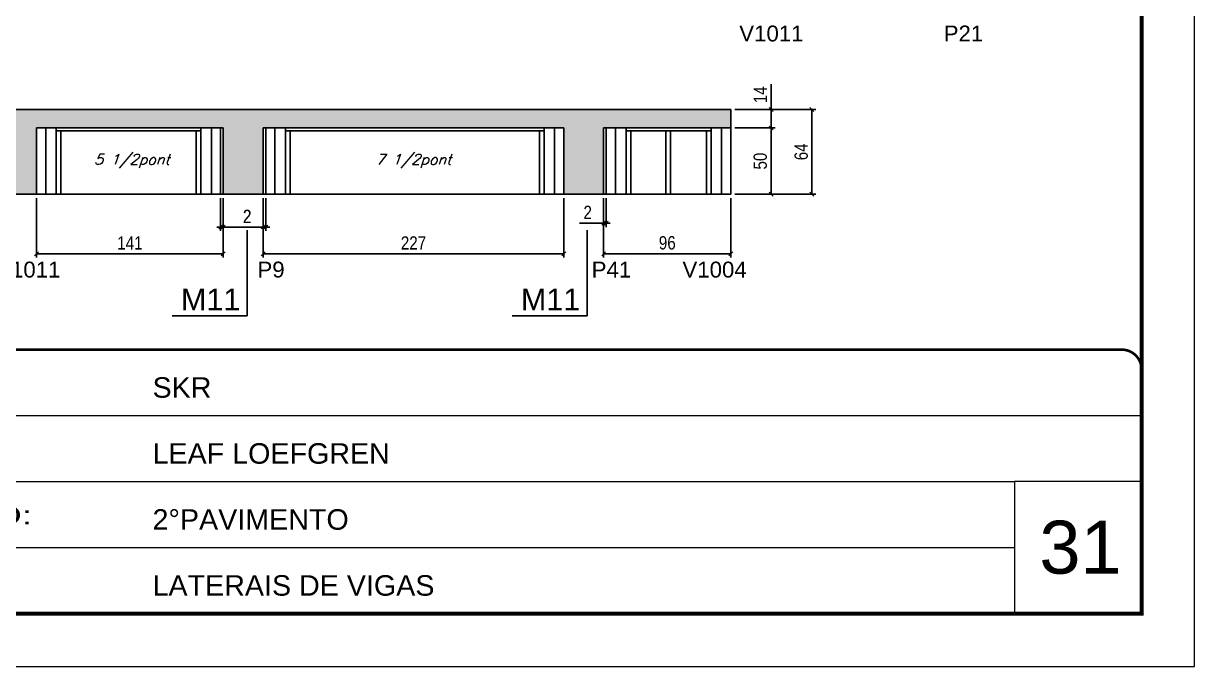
# Model space of a CAD drawing. Extents: x 3309 to 9563, y -2522 to 14608.
# Drawn here: x 7094 to 7978, y 5518 to 6003 of the extents above; entities that cross this region are included whole.
import ezdxf

# ---------------------------------------------------------------- set-up
doc = ezdxf.new("R2010")
doc.units = 0
doc.linetypes.add('CONTINUO', pattern=[0])
doc.linetypes.add('DASHED', pattern=[0.75, 0.5, -0.25])
for name, color, linetype in [('5', 5, 'Continuous'), ('COTA', 241, 'Continuous'), ('NOMENCLATURA', 7, 'Continuous'), ('Painéis', 200, 'Continuous'), ('SARR_2.2x7', 40, 'Continuous'), ('SARR_3.5x7', 81, 'Continuous'), ('texto', 7, 'Continuous')]:
    doc.layers.add(name, color=color, linetype=linetype)
for name, color, linetype, lineweight in [('CARIMBO', 255, 'Continuous', 9), ('Folhas', 255, 'Continuous', 9), ('SARRAFO DE PRESSAO', 251, 'DASHED', 9)]:
    doc.layers.add(name, color=color, linetype=linetype, lineweight=lineweight)
doc.styles.add('ARIAL', font='arial.ttf')
doc.styles.add('COTA TECNICA', font='techl___.ttf', dxfattribs={"height": 10})
doc.styles.add('Romans', font='romans.shx')
doc.styles.get("Standard").update_dxf_attribs({"font": 'arial.ttf'})
doc.styles.add('Tecnologia', font='')
doc.styles.get('Tecnologia').set_extended_font_data('Forgotten Futurist')
doc.dimstyles.new('PAINEL', dxfattribs={"dimtxt": 10, "dimasz": 3, "dimexe": 3, "dimexo": 3, "dimgap": 3, "dimtad": 1, "dimdec": 1, "dimzin": 12, "dimdsep": 46, "dimtxsty": 'COTA TECNICA', "dimblk1": 'OBLIQUE', "dimblk2": 'OBLIQUE', "dimsah": 1, "dimcen": 0.9, "dimclrd": 4, "dimclre": 4, "dimclrt": 240, "dimadec": 1, "dimazin": 3, "dimtfac": 1, "dimtdec": 1, "dimtmove": 0, "dimatfit": 3, "dimfxl": 1, "dimtolj": 1, "dimtzin": 12, "dimarcsym": 0})

# ---------------------------------------------------------------- blocks, each defined once
blk = doc.blocks.new('9999999999')
at = {"color": 30, "linetype": 'CONTINUO'}
for p, q in [((98564.56, 34379.64), (99583.98, 34379.64)), ((98564.56, 34329.83), (99487.98, 34329.83)), ((99583.98, 34329.83), (99487.98, 34329.83)), ((99487.98, 34329.83), (99487.98, 34230.21)), ((98564.56, 34280.02), (99487.98, 34280.02))]:
    blk.add_line(p, q, dxfattribs=at)
at = {"color": 30, "linetype": 'CONTINUO', "const_width": 2}
blk.add_lwpolyline([(99583.98, 34230.21), (99583.98, 34414.45, 0.414214), (99568.98, 34429.45), (98228.98, 34429.45, 0.414214), (98213.98, 34414.45), (98213.98, 34245.21, 0.414214), (98228.98, 34230.21), (99583.98, 34230.21)], format="xyb", dxfattribs=at)
at = {"layer": 'Folhas'}
blk.add_lwpolyline([(98138.98, 34190.21), (99623.98, 34190.21), (99623.98, 35240.21), (98138.98, 35240.21)], close=True, dxfattribs=at)
at = {"layer": 'Folhas', "color": 30, "const_width": 3}
blk.add_lwpolyline([(98213.98, 34230.21), (99583.98, 34230.21), (99583.98, 35200.21), (98213.98, 35200.21)], close=True, dxfattribs=at)
at = {"color": 7, "linetype": 'Continuous', "ltscale": 5, "style": 'ARIAL'}
for s, height, p in [('SKR', 15.483, (98837.68, 34393.13)), ('LEAF LOEFGREN', 15.4829, (98837.68, 34343.32)), ('2°PAVIMENTO', 15.4829, (98837.68, 34293.51)), ('LATERAIS DE VIGAS', 15.4829, (98837.68, 34243.7))]:
    blk.add_text(s, height=height, dxfattribs=at).set_placement(p)
at = {"layer": 'Folhas', "color": 7, "style": 'Tecnologia', "width": 1.5}
blk.add_text('PAVIMENTO:', height=14, dxfattribs=at).set_placement((98573.65, 34297.5))
blk = doc.blocks.new('_Oblique')
at = {"color": 0, "linetype": 'ByBlock', "lineweight": -2}
blk.add_line((-0.5, -0.5), (0.5, 0.5), dxfattribs=at)
blk = doc.blocks.new('*D1151')
at = {"layer": 'COTA', "color": 4, "lineweight": -2, "transparency": 16777216}
for p, q in [((7531.98, 5871.36), (7531.98, 5826.49)), ((7627.98, 5871.36), (7627.98, 5826.49)), ((7531.98, 5829.49), (7627.98, 5829.49))]:
    blk.add_line(p, q, dxfattribs=at)
at = {"layer": 'Defpoints', "color": 0, "transparency": 16777216}
for p in [(7531.98, 5874.36), (7627.98, 5874.36), (7627.98, 5829.49)]:
    blk.add_point(p, dxfattribs=at)
at = {"layer": 'COTA', "color": 4, "lineweight": -2, "transparency": 16777216, "xscale": 3, "yscale": 3, "zscale": 3, "rotation": 180}
blk.add_blockref('_Oblique', (7531.98, 5829.49), dxfattribs=at)
at = {"layer": 'COTA', "color": 4, "lineweight": -2, "transparency": 16777216, "xscale": 3, "yscale": 3, "zscale": 3}
blk.add_blockref('_Oblique', (7627.98, 5829.49), dxfattribs=at)
at = {"layer": 'COTA', "color": 240, "transparency": 16777216, "insert": (7579.98, 5837.63), "char_height": 10, "attachment_point": 5, "style": 'COTA TECNICA'}
blk.add_mtext('\\A1;96', dxfattribs=at)
blk = doc.blocks.new('*D1163')
at = {"layer": 'COTA', "color": 4, "lineweight": -2, "transparency": 16777216}
for p, q in [((7103.98, 5871.36), (7103.98, 5826.49)), ((7244.98, 5871.36), (7244.98, 5826.49)), ((7244.98, 5829.49), (7103.98, 5829.49))]:
    blk.add_line(p, q, dxfattribs=at)
at = {"layer": 'Defpoints', "color": 0, "transparency": 16777216}
for p in [(7103.98, 5874.36), (7244.98, 5874.36), (7103.98, 5829.49)]:
    blk.add_point(p, dxfattribs=at)
at = {"layer": 'COTA', "color": 4, "lineweight": -2, "transparency": 16777216, "xscale": 3, "yscale": 3, "zscale": 3, "rotation": 180}
blk.add_blockref('_Oblique', (7103.98, 5829.49), dxfattribs=at)
at = {"layer": 'COTA', "color": 4, "lineweight": -2, "transparency": 16777216, "xscale": 3, "yscale": 3, "zscale": 3}
blk.add_blockref('_Oblique', (7244.98, 5829.49), dxfattribs=at)
at = {"layer": 'COTA', "color": 240, "transparency": 16777216, "insert": (7174.48, 5837.57), "char_height": 10, "attachment_point": 5, "style": 'COTA TECNICA'}
blk.add_mtext('\\A1;141', dxfattribs=at)
blk = doc.blocks.new('*D1164')
at = {"layer": 'COTA', "color": 4, "lineweight": -2, "transparency": 16777216}
for p, q in [((7274.98, 5871.36), (7274.98, 5826.49)), ((7501.98, 5871.36), (7501.98, 5826.49)), ((7274.98, 5829.49), (7501.98, 5829.49))]:
    blk.add_line(p, q, dxfattribs=at)
at = {"layer": 'Defpoints', "color": 0, "transparency": 16777216}
for p in [(7274.98, 5874.36), (7501.98, 5874.36), (7501.98, 5829.49)]:
    blk.add_point(p, dxfattribs=at)
at = {"layer": 'COTA', "color": 4, "lineweight": -2, "transparency": 16777216, "xscale": 3, "yscale": 3, "zscale": 3, "rotation": 180}
blk.add_blockref('_Oblique', (7274.98, 5829.49), dxfattribs=at)
at = {"layer": 'COTA', "color": 4, "lineweight": -2, "transparency": 16777216, "xscale": 3, "yscale": 3, "zscale": 3}
blk.add_blockref('_Oblique', (7501.98, 5829.49), dxfattribs=at)
at = {"layer": 'COTA', "color": 240, "transparency": 16777216, "insert": (7388.48, 5837.57), "char_height": 10, "attachment_point": 5, "style": 'COTA TECNICA'}
blk.add_mtext('\\A1;227', dxfattribs=at)
blk = doc.blocks.new('*D1165')
at = {"layer": 'COTA', "color": 4, "lineweight": -2, "transparency": 16777216}
for p, q in [((7274.98, 5871.36), (7274.98, 5846.63)), ((7276.98, 5871.36), (7276.98, 5846.63)), ((7274.98, 5849.63), (7256.86, 5849.63)), ((7276.98, 5849.63), (7274.98, 5849.63)), ((7276.98, 5849.63), (7279.98, 5849.63))]:
    blk.add_line(p, q, dxfattribs=at)
at = {"layer": 'Defpoints', "color": 0, "transparency": 16777216}
for p in [(7274.98, 5874.36), (7276.98, 5874.36), (7274.98, 5849.63)]:
    blk.add_point(p, dxfattribs=at)
at = {"layer": 'COTA', "color": 4, "lineweight": -2, "transparency": 16777216, "xscale": 3, "yscale": 3, "zscale": 3}
blk.add_blockref('_Oblique', (7274.98, 5849.63), dxfattribs=at)
at = {"layer": 'COTA', "color": 4, "lineweight": -2, "transparency": 16777216, "xscale": 3, "yscale": 3, "zscale": 3, "rotation": 180}
blk.add_blockref('_Oblique', (7276.98, 5849.63), dxfattribs=at)
at = {"layer": 'COTA', "color": 240, "transparency": 16777216, "insert": (7262.92, 5857.63), "char_height": 10, "attachment_point": 5, "style": 'COTA TECNICA'}
blk.add_mtext('\\A1;2', dxfattribs=at)
blk = doc.blocks.new('*D1166')
at = {"layer": 'COTA', "color": 4, "lineweight": -2, "transparency": 16777216}
for p, q in [((7242.98, 5871.36), (7242.98, 5846.63)), ((7244.98, 5871.36), (7244.98, 5846.63)), ((7242.98, 5849.63), (7239.98, 5849.63)), ((7242.98, 5849.63), (7244.98, 5849.63)), ((7244.98, 5849.63), (7269.14, 5849.63))]:
    blk.add_line(p, q, dxfattribs=at)
at = {"layer": 'Defpoints', "color": 0, "transparency": 16777216}
for p in [(7242.98, 5874.36), (7244.98, 5874.36), (7244.98, 5849.63)]:
    blk.add_point(p, dxfattribs=at)
at = {"layer": 'COTA', "color": 4, "lineweight": -2, "transparency": 16777216, "xscale": 3, "yscale": 3, "zscale": 3}
blk.add_blockref('_Oblique', (7242.98, 5849.63), dxfattribs=at)
at = {"layer": 'COTA', "color": 4, "lineweight": -2, "transparency": 16777216, "xscale": 3, "yscale": 3, "zscale": 3, "rotation": 180}
blk.add_blockref('_Oblique', (7244.98, 5849.63), dxfattribs=at)
at = {"layer": 'COTA', "color": 240, "transparency": 16777216, "insert": (7263.09, 5857.63), "char_height": 10, "attachment_point": 5, "style": 'COTA TECNICA'}
blk.add_mtext('\\A1;2', dxfattribs=at)
blk = doc.blocks.new('*D1167')
at = {"layer": 'COTA', "color": 4, "lineweight": -2, "transparency": 16777216}
for p, q in [((7531.98, 5871.36), (7531.98, 5849.63)), ((7533.98, 5871.36), (7533.98, 5849.63)), ((7531.98, 5852.63), (7513.86, 5852.63)), ((7533.98, 5852.63), (7531.98, 5852.63)), ((7533.98, 5852.63), (7536.98, 5852.63))]:
    blk.add_line(p, q, dxfattribs=at)
at = {"layer": 'Defpoints', "color": 0, "transparency": 16777216}
for p in [(7531.98, 5874.36, 0), (7533.98, 5874.36, 0), (7531.98, 5852.63)]:
    blk.add_point(p, dxfattribs=at)
at = {"layer": 'COTA', "color": 4, "lineweight": -2, "transparency": 16777216, "xscale": 3, "yscale": 3, "zscale": 3}
blk.add_blockref('_Oblique', (7531.98, 5852.63), dxfattribs=at)
at = {"layer": 'COTA', "color": 4, "lineweight": -2, "transparency": 16777216, "xscale": 3, "yscale": 3, "zscale": 3, "rotation": 180}
blk.add_blockref('_Oblique', (7533.98, 5852.63), dxfattribs=at)
at = {"layer": 'COTA', "color": 240, "transparency": 16777216, "insert": (7519.92, 5860.63), "char_height": 10, "attachment_point": 5, "style": 'COTA TECNICA'}
blk.add_mtext('\\A1;2', dxfattribs=at)
blk = doc.blocks.new('*D1168')
at = {"layer": 'COTA', "color": 4, "lineweight": -2, "transparency": 16777216}
for p, q in [((7630.98, 5924.36), (7661.28, 5924.36)), ((7658.28, 5924.36), (7658.28, 5874.36)), ((7630.98, 5874.36), (7661.28, 5874.36))]:
    blk.add_line(p, q, dxfattribs=at)
at = {"layer": 'Defpoints', "color": 0, "transparency": 16777216}
for p in [(7627.98, 5924.36, 0), (7627.98, 5874.36, 0), (7658.28, 5874.36)]:
    blk.add_point(p, dxfattribs=at)
at = {"layer": 'COTA', "color": 4, "lineweight": -2, "transparency": 16777216, "xscale": 3, "yscale": 3, "zscale": 3}
for p, rotation in [((7658.28, 5924.36), 90), ((7658.28, 5874.36), 270)]:
    blk.add_blockref('_Oblique', p, dxfattribs=dict(at, rotation=rotation))
at = {"layer": 'COTA', "color": 240, "transparency": 16777216, "insert": (7650.17, 5899.36), "char_height": 10, "attachment_point": 5, "rotation": 90, "style": 'COTA TECNICA'}
blk.add_mtext('\\A1;50', dxfattribs=at)
blk = doc.blocks.new('*D1169')
at = {"layer": 'COTA', "color": 4, "lineweight": -2, "transparency": 16777216}
for p, q in [((7658.28, 5938.36), (7658.28, 5957.48)), ((7630.98, 5938.36), (7661.28, 5938.36)), ((7658.28, 5924.36), (7658.28, 5938.36)), ((7630.98, 5924.36), (7661.28, 5924.36))]:
    blk.add_line(p, q, dxfattribs=at)
at = {"layer": 'Defpoints', "color": 0, "transparency": 16777216}
for p in [(7627.98, 5938.36, 0), (7658.28, 5938.36), (7627.98, 5924.36, 0)]:
    blk.add_point(p, dxfattribs=at)
at = {"layer": 'COTA', "color": 4, "lineweight": -2, "transparency": 16777216, "xscale": 3, "yscale": 3, "zscale": 3}
for p, rotation in [((7658.28, 5938.36), 90), ((7658.28, 5924.36), 270)]:
    blk.add_blockref('_Oblique', p, dxfattribs=dict(at, rotation=rotation))
at = {"layer": 'COTA', "color": 240, "transparency": 16777216, "insert": (7650.21, 5949.42), "char_height": 10, "attachment_point": 5, "rotation": 90, "style": 'COTA TECNICA'}
blk.add_mtext('\\A1;14', dxfattribs=at)
blk = doc.blocks.new('*D1170')
at = {"layer": 'COTA', "color": 4, "lineweight": -2, "transparency": 16777216}
for p, q in [((7630.98, 5938.36), (7692.15, 5938.36)), ((7689.15, 5874.36), (7689.15, 5938.36)), ((7630.98, 5874.36), (7692.15, 5874.36))]:
    blk.add_line(p, q, dxfattribs=at)
at = {"layer": 'Defpoints', "color": 0, "transparency": 16777216}
for p in [(7627.98, 5938.36, 0), (7689.15, 5938.36), (7627.98, 5874.36, 0)]:
    blk.add_point(p, dxfattribs=at)
at = {"layer": 'COTA', "color": 4, "lineweight": -2, "transparency": 16777216, "xscale": 3, "yscale": 3, "zscale": 3}
for p, rotation in [((7689.15, 5938.36), 90), ((7689.15, 5874.36), 270)]:
    blk.add_blockref('_Oblique', p, dxfattribs=dict(at, rotation=rotation))
at = {"layer": 'COTA', "color": 240, "transparency": 16777216, "insert": (7681.05, 5906.36), "char_height": 10, "attachment_point": 5, "rotation": 90, "style": 'COTA TECNICA'}
blk.add_mtext('\\A1;64', dxfattribs=at)

msp = doc.modelspace()

# ---------------------------------------------------------------- hatches: boundary and pattern name
at = {"layer": 'COTA'}
h = msp.add_hatch(dxfattribs=at)
h.set_pattern_fill('AR-CONC', color=256, scale=0.03)
h.set_pattern_definition([(50, (-1585, -340.1887), (5.46554, -0.4781726), [0.5715, -6.2865]), (355, (-1585, -340.189), (-1.0573026, 5.7317054), [0.4572, -5.0292175]), (100.451445, (-1584.5445, -340.2286), (4.4082374, 5.2535326), [0.4857003, -5.3427073]), (46.1842, (-1585, -338.665), (8.1323712, -1.26127), [0.85725, -9.42975]), (96.63556, (-1584.322, -338.77), (7.122124, 7.422784), [0.728551, -8.014068]), (351.18415, (-1585, -338.665), (7.122124, 7.422784), [0.685799, -7.543792]), (21, (-1584.238, -339.0457), (4.5484317, -3.067956), [0.5715, -6.2865]), (326, (-1584.238, -339.046), (1.8540609, 5.525639), [0.4572, -5.0292]), (71.451445, (-1583.859, -339.3014), (6.4024926, 2.457683), [0.4857003, -5.342698]), (37.5, (-1585, -340.1887), (0.0926581, 2.53665117), [0, -4.96824, 0, -5.1054, 0, -5.04825]), (7.5, (-1585, -340.1887), (2.0045899, 3.00541724), [0, -2.91084, 0, -4.85394, 0, -1.92405]), (327.5, (-1586.6993, -340.1887), (4.06771786, -0.17186232), [0, -1.905, 0, -5.9436, 0, -7.8867]), (317.5, (-1587.4613, -340.1887), (4.4438754, 0.7627947), [0, -2.4765, 0, -3.94716, 0, -5.6007])])
h.paths.add_polyline_path([(7073.98, 5874.36), (7103.98, 5874.36), (7103.98, 5924.36), (7244.98, 5924.36), (7244.98, 5874.36), (7274.98, 5874.36), (7274.98, 5924.36), (7501.98, 5924.36), (7501.98, 5874.36), (7531.98, 5874.36), (7531.98, 5924.36), (7627.98, 5924.36), (7627.98, 5938.36), (6929.98, 5938.36), (6929.98, 5924.36), (7073.98, 5924.36)])

# ---------------------------------------------------------------- linework, layer by layer
for p, q in [((6929.98, 5938.36, 0), (7627.98, 5938.36, 0)), ((7627.98, 5938.36, 0), (7627.98, 5924.36, 0)), ((7073.98, 5874.36, 0), (7103.98, 5874.36, 0)), ((7244.98, 5874.36, 0), (7274.98, 5874.36, 0)), ((7531.98, 5874.36, 0), (7501.98, 5874.36, 0))]:
    msp.add_line(p, q, dxfattribs=at)
at = {"layer": 'NOMENCLATURA', "linetype": 'Continuous'}
for p, q in [((7262.94, 5782.5, 0), (7262.94, 5847.12, 0)), ((7519.46, 5782.5, 0), (7519.46, 5847.12, 0)), ((7206.38, 5782.5, 0), (7262.94, 5782.5, 0)), ((7462.9, 5782.5, 0), (7519.46, 5782.5, 0))]:
    msp.add_line(p, q, dxfattribs=at)
at = {"layer": 'Painéis', "linetype": 'ByBlock'}
for p, q in [((7103.98, 5874.36, 0), (7103.98, 5924.36, 0)), ((7103.98, 5924.36, 0), (7244.98, 5924.36, 0)), ((7242.98, 5924.36, 0), (7242.98, 5874.36, 0)), ((7244.98, 5924.36, 0), (7244.98, 5874.36, 0)), ((7501.98, 5924.36, 0), (7274.98, 5924.36, 0)), ((7274.98, 5924.36, 0), (7274.98, 5874.36, 0)), ((7276.98, 5924.36, 0), (7276.98, 5874.36, 0)), ((7501.98, 5874.36, 0), (7501.98, 5924.36, 0)), ((7627.98, 5924.36, 0), (7531.98, 5924.36, 0)), ((7531.98, 5924.36, 0), (7531.98, 5874.36, 0)), ((7533.98, 5924.36, 0), (7533.98, 5874.36, 0)), ((7627.98, 5874.36, 0), (7627.98, 5924.36, 0)), ((7244.98, 5874.36, 0), (7103.98, 5874.36, 0)), ((7274.98, 5874.36, 0), (7501.98, 5874.36, 0)), ((7531.98, 5874.36, 0), (7627.98, 5874.36, 0))]:
    msp.add_line(p, q, dxfattribs=at)
at = {"layer": 'SARR_2.2x7', "linetype": 'Continuous'}
for p, q in [((7110.98, 5874.36, 0), (7110.98, 5924.36, 0)), ((7227.98, 5922.16, 0), (7118.98, 5922.16, 0)), ((7235.98, 5874.36, 0), (7235.98, 5924.36, 0)), ((7283.98, 5874.36, 0), (7283.98, 5924.36, 0)), ((7291.98, 5922.16, 0), (7486.98, 5922.16, 0)), ((7494.98, 5874.36, 0), (7494.98, 5924.36, 0)), ((7540.98, 5874.36, 0), (7540.98, 5924.36, 0)), ((7548.98, 5922.16, 0), (7612.98, 5922.16, 0)), ((7620.98, 5874.36, 0), (7620.98, 5924.36, 0))]:
    msp.add_line(p, q, dxfattribs=at)
at = {"layer": 'SARR_3.5x7'}
for p, q in [((7118.98, 5924.36, 0), (7118.98, 5874.36, 0)), ((7122.48, 5922.16, 0), (7122.48, 5874.36, 0)), ((7224.48, 5922.16, 0), (7224.48, 5874.36, 0)), ((7227.98, 5924.36, 0), (7227.98, 5874.36, 0)), ((7291.98, 5924.36, 0), (7291.98, 5874.36, 0)), ((7295.48, 5922.16, 0), (7295.48, 5874.36, 0)), ((7483.48, 5922.16, 0), (7483.48, 5874.36, 0)), ((7486.98, 5924.36, 0), (7486.98, 5874.36, 0)), ((7548.98, 5924.36, 0), (7548.98, 5874.36, 0)), ((7552.48, 5922.16, 0), (7552.48, 5874.36, 0)), ((7578.86, 5922.16, 0), (7578.86, 5874.36, 0)), ((7582.36, 5922.16, 0), (7582.36, 5874.36, 0)), ((7609.48, 5922.16, 0), (7609.48, 5874.36, 0)), ((7612.98, 5924.36, 0), (7612.98, 5874.36, 0))]:
    msp.add_line(p, q, dxfattribs=at)

# ---------------------------------------------------------------- block references
at = {"layer": 'SARRAFO DE PRESSAO', "color": 6, "linetype": 'ByBlock'}
msp.add_blockref('9999999999', (-91646.11, -28672.37), dxfattribs=at)

# ---------------------------------------------------------------- texts
at = {"layer": '5', "linetype": 'Continuous'}
for s, rotation, p in [('V1011', 0.00004, (7634.32, 5989.7, 0)), ('P21', 0.00004, (7788.56, 5989.7, 0)), ('V1011', 359.99996, (7073.6, 5811.48, 0)), ('P9', 0.00004, (7270.75, 5811.48, 0)), ('P41', 0.00004, (7522.93, 5811.48, 0)), ('V1004', 0.00004, (7591.44, 5811.48, 0))]:
    msp.add_text(s, height=12, rotation=rotation, dxfattribs=at).set_placement(p)
at = {"layer": 'CARIMBO', "style": 'ARIAL'}
msp.add_text('31', height=40, dxfattribs=at).set_placement((7860.73, 5587.98))
at = {"layer": 'NOMENCLATURA', "linetype": 'Continuous'}
for p in [(7213, 5786.69, 0), (7469.51, 5786.69, 0)]:
    msp.add_text('M11', height=16.5, dxfattribs=at).set_placement(p)
at = {"layer": 'texto', "color": 2, "char_height": 8, "attachment_point": 5, "style": 'Romans'}
for s, insert in [('{\\Q19;\\C256;5 1/2pont}', (7175.98, 5899.36, 0)), ('{\\Q19;\\C256;7 1/2pont}', (7388.48, 5899.36, 0))]:
    msp.add_mtext(s, dxfattribs=dict(at, insert=insert))

# ---------------------------------------------------------------- dimensions: what is measured, and where the dimension line sits
at = {"layer": 'COTA'}
for base, p1, p2, angle, picture, middle in [((7658.28, 5938.36), (7627.98, 5924.36, 0), (7627.98, 5938.36, 0), 90, '*D1169', (7650.21, 5949.42)), ((7689.15, 5938.36), (7627.98, 5874.36, 0), (7627.98, 5938.36, 0), 90, '*D1170', (7681.05, 5906.36)), ((7658.28, 5874.36), (7627.98, 5924.36, 0), (7627.98, 5874.36, 0), 90, '*D1168', (7650.17, 5899.36)), ((7274.98, 5849.63, 0), (7276.98, 5874.36, 0), (7274.98, 5874.36, 0), 180, '*D1165', (7262.92, 5857.63, 0)), ((7627.98, 5829.49, 0), (7531.98, 5874.36, 0), (7627.98, 5874.36, 0), 180, '*D1151', (7579.98, 5837.63, 0))]:
    dim = msp.add_linear_dim(base=base, p1=p1, p2=p2, angle=angle, dimstyle='PAINEL', dxfattribs=at)
    dim.commit()
    dim.dimension.update_dxf_attribs({"geometry": picture, "text_midpoint": middle})
for base, p1, p2, picture, middle in [((7103.98, 5829.49, 0), (7244.98, 5874.36, 0), (7103.98, 5874.36, 0), '*D1163', (7174.48, 5837.57, 0)), ((7501.98, 5829.49, 0), (7274.98, 5874.36, 0), (7501.98, 5874.36, 0), '*D1164', (7388.48, 5837.57, 0)), ((7531.98, 5852.63), (7533.98, 5874.36, 0), (7531.98, 5874.36, 0), '*D1167', (7519.92, 5860.63))]:
    dim = msp.add_linear_dim(base=base, p1=p1, p2=p2, dimstyle='PAINEL', dxfattribs=at)
    dim.commit()
    dim.dimension.update_dxf_attribs({"geometry": picture, "text_midpoint": middle})
dim = msp.add_linear_dim(base=(7244.98, 5849.63, 0), p1=(7242.98, 5874.36, 0), p2=(7244.98, 5874.36, 0), angle=180, dimstyle='PAINEL', dxfattribs=at)
dim.commit()
dim.dimension.update_dxf_attribs({"geometry": '*D1166', "text_midpoint": (7263.09, 5849.63, 0), "dimtype": 160})

doc.saveas('drawing.dxf')
